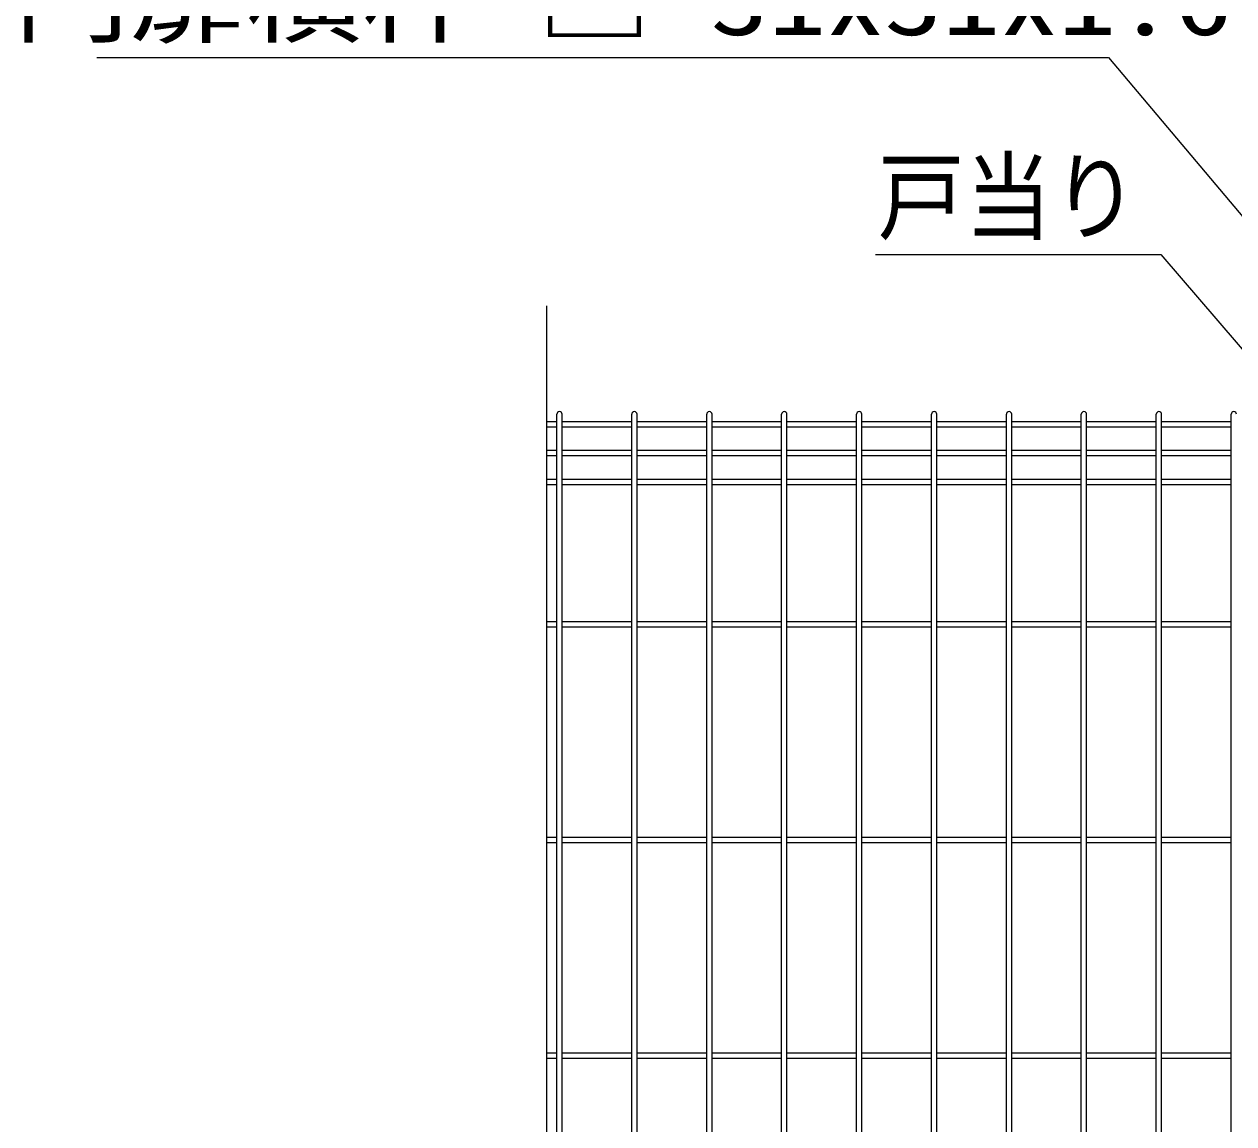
# Model space of a CAD drawing. Units: millimetres, scale not verified. Extents: x -4455 to 4455, y -3150 to 3150.
# Drawn here: x -3648 to -2829, y 284 to 1029 of the extents above; entities that cross this region are included whole.
import ezdxf
from ezdxf.enums import TextEntityAlignment as Align

# ---------------------------------------------------------------- set-up
doc = ezdxf.new("R2010")
doc.units = ezdxf.units.MM
doc.header["$LTSCALE"] = 20
for name, color, linetype, lineweight in [('0-9_J180', 2, 'Continuous', 25), ('0-B_EXTCNT-L', 4, 'Continuous', 25), ('1-9_LAYER12', 3, 'Continuous', 25)]:
    doc.layers.add(name, color=color, linetype=linetype, lineweight=lineweight)
doc.styles.add('ＭＳ ゴシック', font='')
doc.styles.get('ＭＳ ゴシック').set_extended_font_data('MS Gothic')

msp = doc.modelspace()

# ---------------------------------------------------------------- linework, layer by layer
at = {"layer": '0-9_J180'}
for p, q in [((-3287.39, -1001.32), (-3287.39, 765.08)), ((-3283.79, -1001.32), (-3283.79, 765.08)), ((-3236.62, -1001.32), (-3236.62, 765.08)), ((-3233.02, -1001.32), (-3233.02, 765.08)), ((-3185.85, 147.38), (-3185.85, 765.08)), ((-3182.25, 147.38), (-3182.25, 765.08)), ((-3135.08, 147.38), (-3135.08, 765.08)), ((-3131.48, 147.38), (-3131.48, 765.08)), ((-3084.31, -1001.32), (-3084.31, 765.08)), ((-3080.71, -1001.32), (-3080.71, 765.08)), ((-3033.54, -503.81), (-3033.54, 765.08)), ((-3029.94, -503.81), (-3029.94, 765.08)), ((-2982.77, -503.81), (-2982.77, 765.08)), ((-2979.17, -503.81), (-2979.17, 765.08)), ((-2932, -1001.32), (-2932, 765.08)), ((-2928.4, -1001.32), (-2928.4, 765.08)), ((-2881.23, -503.81), (-2881.23, 765.08)), ((-2877.63, -503.81), (-2877.63, 765.08)), ((-2830.46, -503.81), (-2830.46, 765.08)), ((-3294.39, 760.25), (-3287.39, 760.25)), ((-3294.39, 756.65), (-3287.39, 756.65)), ((-3283.79, 760.25), (-3236.62, 760.25)), ((-3283.79, 756.65), (-3236.62, 756.65)), ((-3233.02, 760.25), (-3185.85, 760.25)), ((-3233.02, 756.65), (-3185.85, 756.65)), ((-3182.25, 760.25), (-3135.08, 760.25)), ((-3182.25, 756.65), (-3135.08, 756.65)), ((-3131.48, 760.25), (-3084.31, 760.25)), ((-3131.48, 756.65), (-3084.31, 756.65)), ((-3080.71, 760.25), (-3033.54, 760.25)), ((-3080.71, 756.65), (-3033.54, 756.65)), ((-3029.94, 760.25), (-2982.77, 760.25)), ((-3029.94, 756.65), (-2982.77, 756.65)), ((-2979.17, 760.25), (-2932, 760.25)), ((-2979.17, 756.65), (-2932, 756.65)), ((-2928.4, 760.25), (-2881.23, 760.25)), ((-2928.4, 756.65), (-2881.23, 756.65)), ((-2877.63, 760.25), (-2830.46, 760.25)), ((-2877.63, 756.65), (-2830.46, 756.65)), ((-3294.39, 740.68), (-3287.39, 740.68)), ((-3283.79, 740.68), (-3236.62, 740.68)), ((-3233.02, 740.68), (-3185.85, 740.68)), ((-3182.25, 740.68), (-3135.08, 740.68)), ((-3131.48, 740.68), (-3084.31, 740.68)), ((-3080.71, 740.68), (-3033.54, 740.68)), ((-3029.94, 740.68), (-2982.77, 740.68)), ((-2979.17, 740.68), (-2932, 740.68)), ((-2928.4, 740.68), (-2881.23, 740.68)), ((-2877.63, 740.68), (-2830.46, 740.68)), ((-3294.39, 737.08), (-3287.39, 737.08)), ((-3283.79, 737.08), (-3236.62, 737.08)), ((-3233.02, 737.08), (-3185.85, 737.08)), ((-3182.25, 737.08), (-3135.08, 737.08)), ((-3131.48, 737.08), (-3084.31, 737.08)), ((-3080.71, 737.08), (-3033.54, 737.08)), ((-3029.94, 737.08), (-2982.77, 737.08)), ((-2979.17, 737.08), (-2932, 737.08)), ((-2928.4, 737.08), (-2881.23, 737.08)), ((-2877.63, 737.08), (-2830.46, 737.08)), ((-3294.39, 721.1), (-3287.39, 721.1)), ((-3294.39, 717.5), (-3287.39, 717.5)), ((-3283.79, 721.1), (-3236.62, 721.1)), ((-3283.79, 717.5), (-3236.62, 717.5)), ((-3233.02, 721.1), (-3185.85, 721.1)), ((-3233.02, 717.5), (-3185.85, 717.5)), ((-3182.25, 721.1), (-3135.08, 721.1)), ((-3182.25, 717.5), (-3135.08, 717.5)), ((-3131.48, 721.1), (-3084.31, 721.1)), ((-3131.48, 717.5), (-3084.31, 717.5)), ((-3080.71, 721.1), (-3033.54, 721.1)), ((-3080.71, 717.5), (-3033.54, 717.5)), ((-3029.94, 721.1), (-2982.77, 721.1)), ((-3029.94, 717.5), (-2982.77, 717.5)), ((-2979.17, 721.1), (-2932, 721.1)), ((-2979.17, 717.5), (-2932, 717.5)), ((-2928.4, 721.1), (-2881.23, 721.1)), ((-2928.4, 717.5), (-2881.23, 717.5)), ((-2877.63, 721.1), (-2830.46, 721.1)), ((-2877.63, 717.5), (-2830.46, 717.5)), ((-3294.39, 624.68), (-3287.39, 624.68)), ((-3283.79, 624.68), (-3236.62, 624.68)), ((-3233.02, 624.68), (-3185.85, 624.68)), ((-3182.25, 624.68), (-3135.08, 624.68)), ((-3131.48, 624.68), (-3084.31, 624.68)), ((-3080.71, 624.68), (-3033.54, 624.68)), ((-3029.94, 624.68), (-2982.77, 624.68)), ((-2979.17, 624.68), (-2932, 624.68)), ((-2928.4, 624.68), (-2881.23, 624.68)), ((-2877.63, 624.68), (-2830.46, 624.68)), ((-3294.39, 621.08), (-3287.39, 621.08)), ((-3283.79, 621.08), (-3236.62, 621.08)), ((-3233.02, 621.08), (-3185.85, 621.08)), ((-3182.25, 621.08), (-3135.08, 621.08)), ((-3131.48, 621.08), (-3084.31, 621.08)), ((-3080.71, 621.08), (-3033.54, 621.08)), ((-3029.94, 621.08), (-2982.77, 621.08)), ((-2979.17, 621.08), (-2932, 621.08)), ((-2928.4, 621.08), (-2881.23, 621.08)), ((-2877.63, 621.08), (-2830.46, 621.08)), ((-3294.39, 478.58), (-3287.39, 478.58)), ((-3283.79, 478.58), (-3236.62, 478.58)), ((-3233.02, 478.58), (-3185.85, 478.58)), ((-3182.25, 478.58), (-3135.08, 478.58)), ((-3131.48, 478.58), (-3084.31, 478.58)), ((-3080.71, 478.58), (-3033.54, 478.58)), ((-3029.94, 478.58), (-2982.77, 478.58)), ((-2979.17, 478.58), (-2932, 478.58)), ((-2928.4, 478.58), (-2881.23, 478.58)), ((-2877.63, 478.58), (-2830.46, 478.58)), ((-3294.39, 474.98), (-3287.39, 474.98)), ((-3283.79, 474.98), (-3236.62, 474.98)), ((-3233.02, 474.98), (-3185.85, 474.98)), ((-3182.25, 474.98), (-3135.08, 474.98)), ((-3131.48, 474.98), (-3084.31, 474.98)), ((-3080.71, 474.98), (-3033.54, 474.98)), ((-3029.94, 474.98), (-2982.77, 474.98)), ((-2979.17, 474.98), (-2932, 474.98)), ((-2928.4, 474.98), (-2881.23, 474.98)), ((-2877.63, 474.98), (-2830.46, 474.98)), ((-3294.39, 332.48), (-3287.39, 332.48)), ((-3294.39, 328.88), (-3287.39, 328.88)), ((-3283.79, 332.48), (-3236.62, 332.48)), ((-3283.79, 328.88), (-3236.62, 328.88)), ((-3233.02, 332.48), (-3185.85, 332.48)), ((-3233.02, 328.88), (-3185.85, 328.88)), ((-3182.25, 332.48), (-3135.08, 332.48)), ((-3182.25, 328.88), (-3135.08, 328.88)), ((-3131.48, 332.48), (-3084.31, 332.48)), ((-3131.48, 328.88), (-3084.31, 328.88)), ((-3080.71, 332.48), (-3033.54, 332.48)), ((-3080.71, 328.88), (-3033.54, 328.88)), ((-3029.94, 332.48), (-2982.77, 332.48)), ((-3029.94, 328.88), (-2982.77, 328.88)), ((-2979.17, 332.48), (-2932, 332.48)), ((-2979.17, 328.88), (-2932, 328.88)), ((-2928.4, 332.48), (-2881.23, 332.48)), ((-2928.4, 328.88), (-2881.23, 328.88)), ((-2877.63, 332.48), (-2830.46, 332.48)), ((-2877.63, 328.88), (-2830.46, 328.88))]:
    msp.add_line(p, q, dxfattribs=at)
for centre in [(-3285.59, 765.08), (-3234.82, 765.08), (-3184.05, 765.08), (-3133.28, 765.08), (-3082.51, 765.08), (-3031.74, 765.08), (-2980.97, 765.08), (-2930.2, 765.08), (-2879.43, 765.08), (-2828.66, 765.08)]:
    msp.add_arc(centre, 1.8, 0, 180, dxfattribs=at)
at = {"layer": '0-B_EXTCNT-L'}
msp.add_line((-3294.39, 838.45), (-3294.39, -1297.2), dxfattribs=at)
at = {"layer": '1-9_LAYER12'}
for points in [[(-3599.17, 1006.75), (-2913.6, 1006.75), (-2585.02, 616.96)], [(-3071.51, 873.24), (-2878.07, 873.24), (-2711.2, 679.14)]]:
    msp.add_lwpolyline(points, dxfattribs=at)

# ---------------------------------------------------------------- texts
at = {"layer": '1-9_LAYER12', "style": 'ＭＳ ゴシック'}
for s, height, width, p in [('門扉横枠 □-31x31x1.6', 48.11, 1.2, (-3655.6, 1007.49)), ('戸当り', 48.09, 0.9, (-3070.07, 873.99))]:
    msp.add_text(s, height=height, dxfattribs=dict(at, width=width)).set_placement(p, align=Align.BOTTOM_LEFT)

doc.saveas('drawing.dxf')
